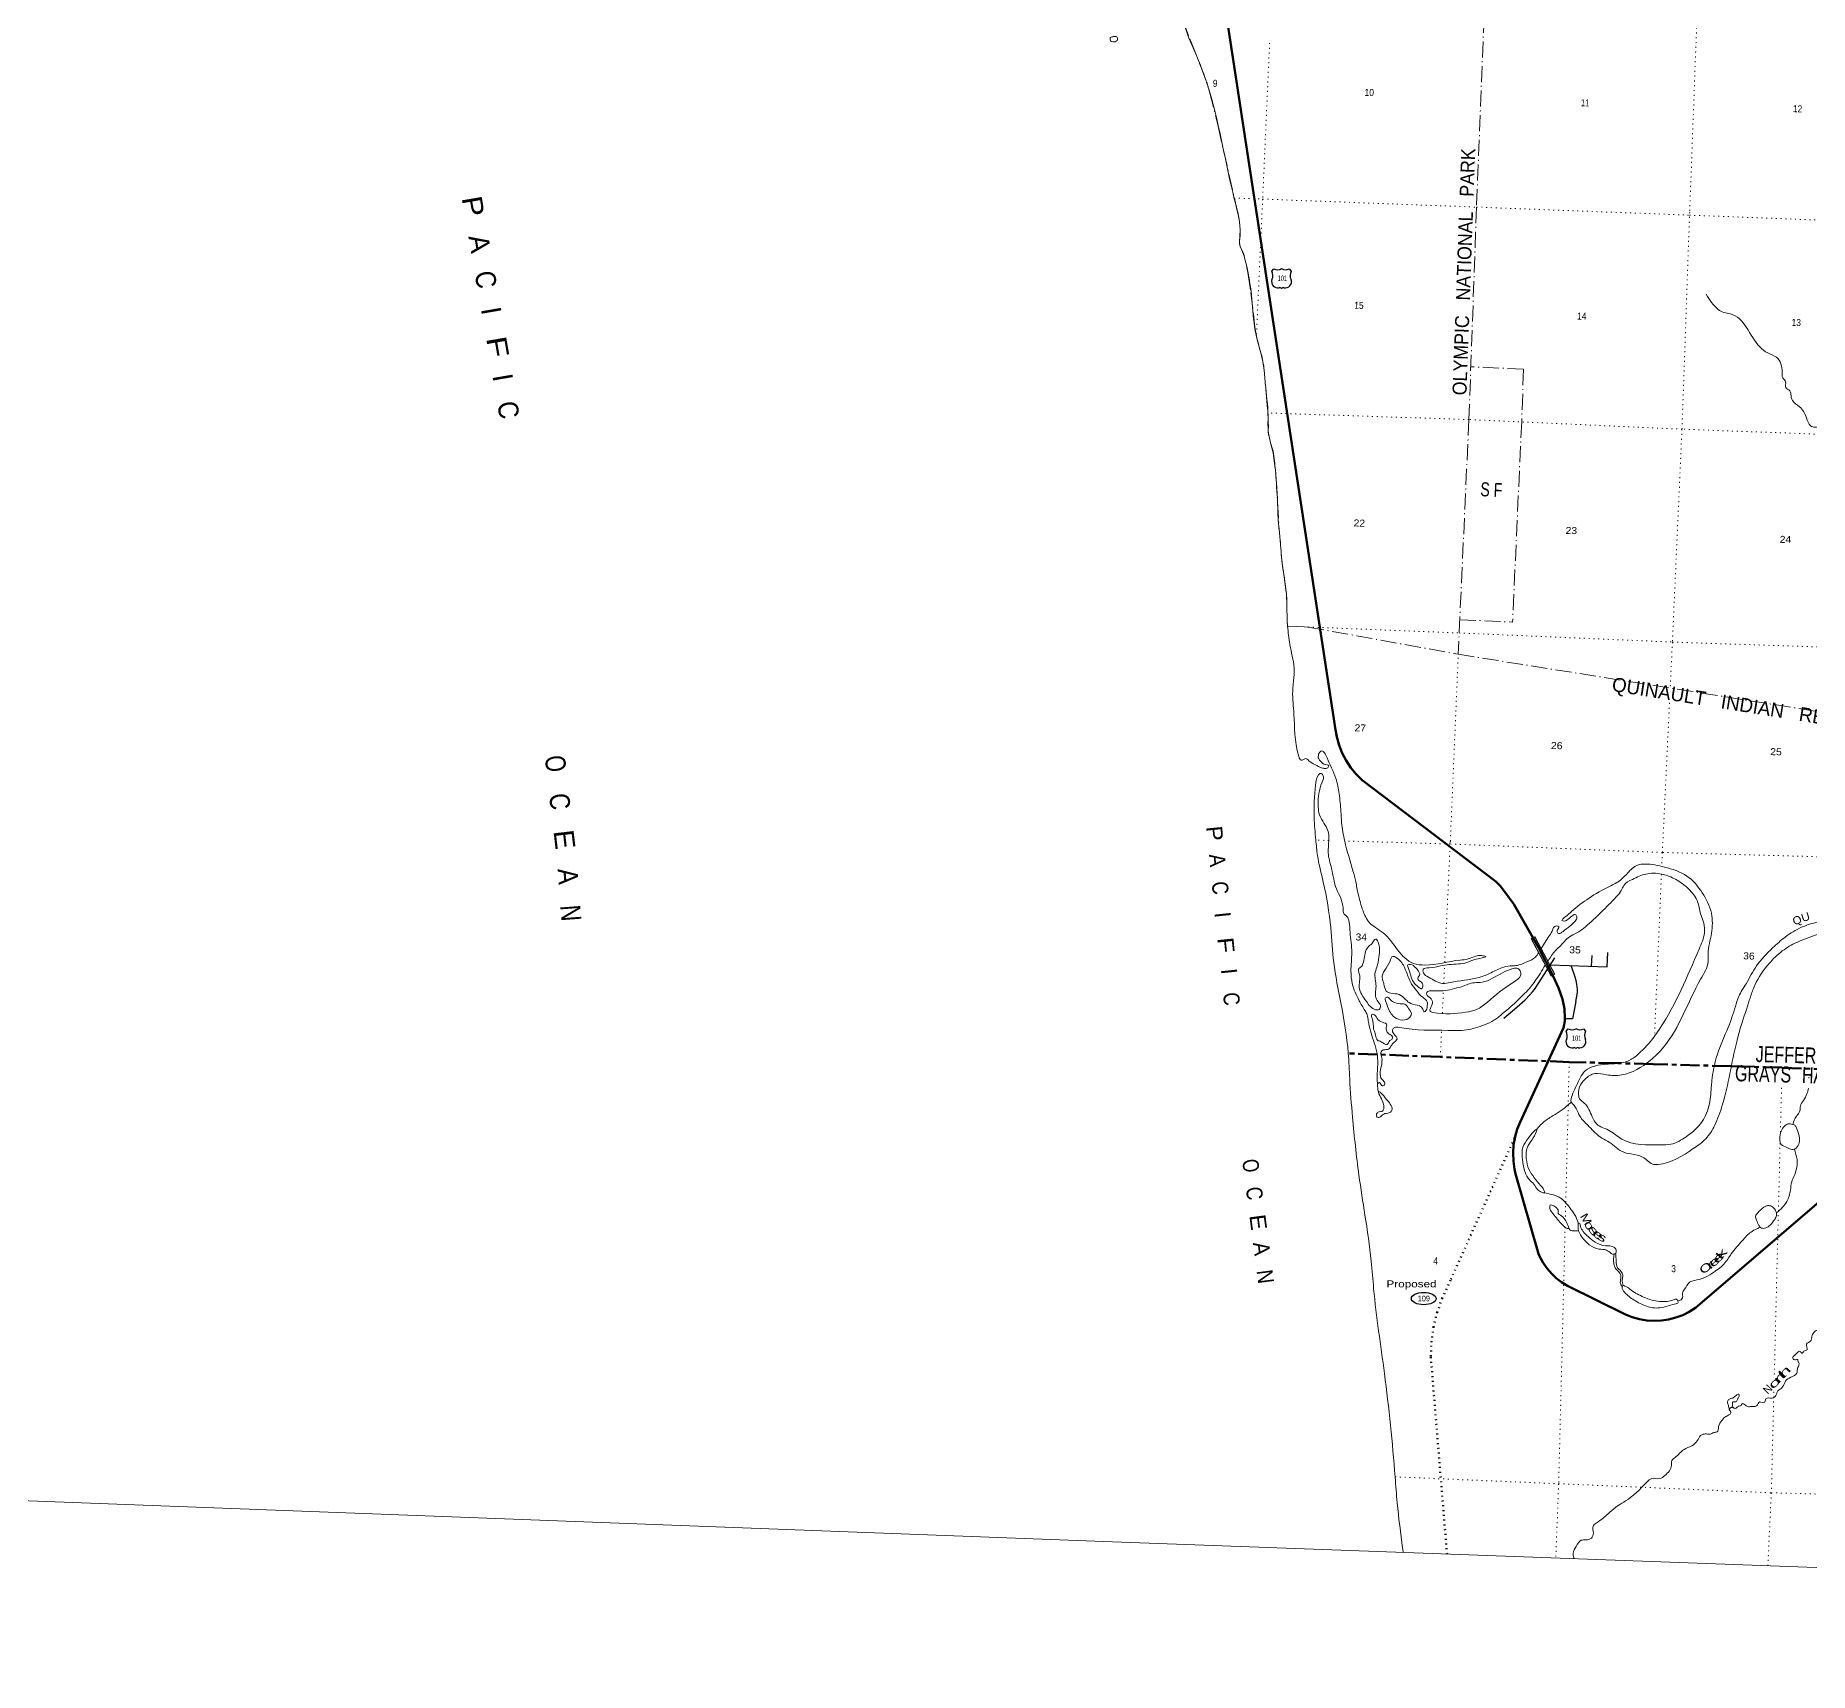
# Model space of a CAD drawing. Header units: feet. Extents: x -932108 to -739700, y 12311 to 202656.
# Drawn here: x -865854 to -821515, y 12311 to 53228 of the extents above; entities that cross this region are included whole.
import ezdxf
from ezdxf.enums import TextEntityAlignment as Align

# ---------------------------------------------------------------- set-up
doc = ezdxf.new("R2010")
doc.units = ezdxf.units.FT
doc.header["$LTSCALE"] = 80
for name, pattern in [('DOT_DASHED', [7.7, 5, -1.2, 0.3, -1.2]), ('DOTTED', [1.5, 0.3, -1.2]), ('LONG_DASH_SHORT_DASH', [9.9, 6, -1.2, 1.5, -1.2])]:
    doc.linetypes.add(name, pattern=pattern)
for name, color, linetype, lineweight in [('11', 7, 'LONG_DASH_SHORT_DASH', 60), ('16', 7, 'Continuous', 25), ('20', 7, 'Continuous', 70), ('29', 7, 'Continuous', 25), ('39', 7, 'Continuous', 13), ('4', 7, 'Continuous', 13), ('44', 7, 'DOT_DASHED', 13), ('51', 7, 'DOTTED', 70), ('52', 7, 'Continuous', 25), ('57', 7, 'Continuous', 13), ('7', 7, 'DOTTED', 13)]:
    doc.layers.add(name, color=color, linetype=linetype, lineweight=lineweight)
doc.layers.add('12', color=7, linetype='Continuous')
doc.layers.add('41', color=7, linetype='Continuous')

msp = doc.modelspace()

# ---------------------------------------------------------------- linework, layer by layer
at = {"layer": '11'}
msp.add_line((-832313.98, 27757.55), (-833043.99, 27785.23), dxfattribs=at)
for points in [[(-826308.96, 27540.71), (-827520, 27568.95), (-830742, 27697.95), (-832216, 27753.84)], [(-823469.86, 27464.79), (-825419, 27519.95), (-826308.96, 27540.73)], [(-817610, 27139.95), (-820133, 27354.95), (-822203, 27428.95), (-823469.86, 27464.8)]]:
    msp.add_lwpolyline(points, dxfattribs=at)
at = {"layer": '16'}
for p, q in [((-834954.34, 47336.25), (-834903.03, 47395.01)), ((-834711.27, 47400.98), (-834711.55, 47400.78)), ((-834519.18, 47395.1), (-834467.79, 47336.25)), ((-827597.63, 28339.13), (-827546.32, 28397.89)), ((-827354.56, 28403.86), (-827354.84, 28403.66)), ((-827162.47, 28397.98), (-827111.08, 28339.13))]:
    msp.add_line(p, q, dxfattribs=at)
for centre, radius, start, end in [((-834808.12, 47070.72), 151.42, 159.09177, 283.81923), ((-835147.32, 47225.62), 222.05, 332.97043, 29.75871), ((-834811.95, 47552.67), 182.07, 239.97227, 303.45418), ((-834610.17, 47552.17), 181.52, 236.33975, 300.08743), ((-834610.18, 47552.67), 182.07, 236.54582, 236.59441), ((-834614.01, 47070.72), 151.42, 256.18077, 20.90823), ((-834274.82, 47225.62), 222.05, 150.24129, 207.02957), ((-827455.24, 28555.55), 182.07, 239.97227, 303.45418), ((-827253.46, 28555.05), 181.52, 236.33975, 300.08743), ((-827253.47, 28555.55), 182.07, 236.54582, 236.59441), ((-827451.42, 28073.6), 151.42, 159.09177, 283.81923), ((-827790.61, 28228.5), 222.05, 332.97043, 29.75871), ((-827257.3, 28073.6), 151.42, 256.18077, 20.90823), ((-826918.11, 28228.5), 222.05, 150.24129, 207.02957)]:
    msp.add_arc(centre, radius, start, end, dxfattribs=at)
for centre, major_axis, start_param, end_param in [((-834752.79, 46871.9), (-19.56, 51.67), 4.95877769, 6.28318531), ((-834669.34, 46871.9), (19.56, 51.67), 0, 1.32637542), ((-827396.08, 27874.78), (-19.56, 51.67), 4.95877769, 6.28318531), ((-827312.63, 27874.78), (19.56, 51.67), 0, 1.32637542)]:
    msp.add_ellipse(centre, major_axis=major_axis, ratio=0.929097, start_param=start_param, end_param=end_param, dxfattribs=at)
at = {"layer": '20'}
for points in [[(-828871.41, 25709.05), (-828818.06, 25894.04), (-828748.76, 26066.92), (-827666.66, 28428.56), (-827655.28, 28462.71), (-827645.33, 28497.33), (-827636.8, 28548.56), (-827630.16, 28610.22), (-827628.05, 28667.4), (-827641.73, 28902.46), (-827685.29, 29142.97), (-827784.91, 29426.89), (-827926.6, 29736.18), (-828291.39, 30433.46), (-828907.58, 31516), (-829113.79, 31801.65), (-829250.2, 31974.15), (-829356.92, 32080.26), (-832691.67, 34613.75), (-832843.46, 34762.54), (-832978.86, 34926.38), (-833096.4, 35103.48), (-833194.78, 35291.89), (-833272.93, 35489.55), (-833329.99, 35694.3), (-833361.53, 35872.95), (-836187.42, 54376.34)], [(-828871.41, 25709.05), (-828874.23, 25699.25), (-828909.73, 25499.66), (-828924.18, 25297.44), (-828917.4, 25094.83), (-828889.49, 24894.03), (-828862, 24778.95), (-828286.22, 22779.19), (-828251.79, 22701.38), (-828171.5, 22552.76), (-828076.12, 22413.35), (-827966.68, 22284.67), (-827844.4, 22168.13), (-827710.6, 22065.02), (-827566.76, 21976.45), (-826115.39, 21256.17), (-825944.07, 21189.01), (-825766.66, 21140.12), (-825585.11, 21110.04), (-825401.42, 21099.1), (-825217.59, 21107.42), (-825035.63, 21134.92), (-824857.55, 21181.28), (-824685.29, 21246), (-824520.73, 21328.38), (-824365.69, 21427.5), (-824305, 21472.95), (-816498.28, 28166.28)]]:
    msp.add_lwpolyline(points, dxfattribs=at)
at = {"layer": '29'}
msp.add_line((-826958, 30236.53), (-826974, 29962.53), dxfattribs=at)
for points in [[(-829151, 28667.95), (-828829.81, 28941.85), (-828625.04, 29127.79), (-828507.48, 29253.01), (-828440.17, 29326.06), (-828389.93, 29385.82), (-828279.96, 29548.98), (-827883.56, 30174.65)], [(-827992.95, 30001.99), (-826568.91, 29946.51), (-826551.91, 30305.51)], [(-827359.49, 29081.24), (-827325.36, 29255.79), (-827316.84, 29319.35), (-827317.78, 29384.81), (-827332.95, 29517.62), (-827344.33, 29608.69), (-827371.12, 29694.88), (-827475.73, 29981.84)], [(-827359.49, 29081.24), (-827442.92, 28652.44), (-827628.6, 28652.44)]]:
    msp.add_lwpolyline(points, dxfattribs=at)
at = {"layer": '39'}
for p, q in [((-828220.09, 30407.62), (-828037.18, 30703.06)), ((-821531.93, 27169.79), (-821532, 27187.95))]:
    msp.add_line(p, q, dxfattribs=at)
msp.add_arc((-831707.72, 29533.39), 508.44, 250.55322, 270.30698, dxfattribs=at)
for points in [[(-836514.94, 55512.63), (-836515.19, 55497.97), (-836684, 55374.95), (-836733, 55263.95), (-836658, 55097.95), (-836523, 54966.95), (-836469, 54811.95), (-836422, 54564.95), (-836380, 54413.95), (-836447, 54312.95), (-836632, 54320.95), (-836838, 54423.95), (-836951, 54569.95), (-837062, 54738.95), (-837235, 54822.95), (-837381, 54838.95), (-837425, 54795.95), (-837396, 54679.95), (-837344, 54544.95), (-837222, 53831.95), (-837160, 53553.95), (-836862, 52782.95), (-836671, 52304.95), (-836503, 51799.95), (-835891, 49148.95), (-835750, 48465.95), (-835754, 48142.95), (-835758, 48001.95), (-835703, 47872.95), (-835635, 47673.95), (-835452, 46630.95), (-835368, 45851.95), (-835157, 44960.95), (-835117, 44529.95), (-835048, 43730.95), (-835034, 43256.95), (-834924, 42833.95), (-834865, 42361.95), (-834835, 42038.95), (-834784, 41013.95), (-834745, 40627.95), (-834696, 40047.95), (-834590, 39281.95), (-834577, 39039.95), (-834565, 38488.95), (-834563.3, 38465.01)], [(-838990, 53179.95), (-838908, 53201.95), (-838828, 53192.95), (-838823, 53101.95), (-838930, 53069.95), (-838989, 53093.95), (-838990, 53179.95)], [(-819379, 31894.95), (-818683, 32227.95), (-818483, 32396.95), (-817831, 33099.95), (-817583, 33435.95), (-817539, 33642.95), (-817532, 33940.95), (-817462, 34222.95), (-817506, 34647.95), (-817493, 34885.95), (-817397, 35273.95), (-817477, 35758.95), (-817852, 36202.95), (-818226, 36417.95), (-818513, 36432.95), (-818786, 36532.95), (-818857, 36722.95), (-818802, 37069.95), (-818760, 37403.95), (-818859, 37620.95), (-819066, 37829.95), (-819194, 38138.95), (-819290, 38419.95), (-819447, 38535.95), (-819616, 38614.95), (-819725, 38738.95), (-819872, 38868.95), (-820092, 38999.95), (-820117, 39173.95), (-820075, 39307.95), (-820141, 39513.95), (-820104, 39685.95), (-819999, 39830.95), (-820004, 39941.95), (-820126, 39964.95), (-820206, 40122.95), (-820267, 40281.95), (-820257, 40430.95), (-820251, 40686.95), (-820491, 40893.95), (-820686, 41167.95), (-820845, 41440.95), (-820932, 41636.95), (-820850, 41874.95), (-820802, 42223.95), (-820910, 42378.95), (-820947, 42542.95), (-821037, 42837.95), (-821145, 43199.95), (-821258, 43449.95), (-821372, 43434.95), (-821487, 43468.95), (-821592, 43674.95), (-821765, 43946.95), (-821943, 44102.95), (-821983, 44263.95), (-822007, 44346.95), (-822111, 44426.95), (-822113, 44567.95), (-822182, 44666.95), (-822200, 44814.95), (-822340, 45183.95), (-822560, 45292.95), (-822759, 45445.95), (-823491, 46268.95), (-823659, 46303.95), (-823796, 46379.95), (-824101, 46758.95)], [(-834563.3, 38465.01), (-834534, 38235.95), (-834459, 37789.95), (-834403, 37494.95), (-834404, 37176.95), (-834432, 36836.95), (-834401, 36266.95), (-834277, 35203.95), (-834222, 35113.95), (-834161, 35129.95), (-834104, 35152.95), (-834031, 35101.95), (-833879, 35004.95), (-833686, 34916.95), (-833598, 34909.95), (-833557, 34926.95), (-833535, 34982.95), (-833569, 34993.95), (-833716, 35062.95), (-833795, 35175.95)], [(-833795, 35175.95), (-833772, 35289.95), (-833710, 35344.95), (-833639, 35300.95), (-833574, 35173.95), (-833354, 34658.95), (-833272, 34274.95), (-833227, 33833.95), (-833209, 33554.95), (-833132, 33088.95), (-832925, 32346.95), (-832858, 32080.95), (-832793, 31765.95), (-832674, 31350.95), (-832512, 31051.95), (-832365, 30934.95), (-832173, 30799.95), (-831411, 30034.95), (-831127, 29992.95), (-830248, 30117.95), (-830046, 30146.95), (-829895, 30202.95), (-829752, 30232.95), (-829665, 30223.95), (-829608, 30207.95), (-829693, 30173.95), (-829883, 30131.95), (-830081, 30056.95), (-830291, 30020.95), (-830739, 29974.95), (-831024, 29924.95), (-831168, 29888.95), (-831163, 29795.95), (-831041, 29691.95), (-830859, 29590.95), (-830690, 29533.95), (-830490, 29559.95), (-829810, 29673.95), (-829511, 29783.95), (-829211, 29923.95), (-828995, 29971.95), (-828852, 29979.95), (-828565, 30078.95), (-828367, 30187.95), (-828285.99, 30302.21)], [(-823095, 29524.95), (-822840, 29971.95), (-822439, 30419.95), (-822123, 30692.95), (-821715, 30936.95), (-821305, 31071.95), (-820708, 31235.95), (-820274, 31426.95), (-819738, 31743.95), (-819510, 31886.95), (-819417, 31912.95), (-819352, 31875.95), (-819252, 31780.95), (-819041, 31749.95), (-818747, 31829.95), (-818463, 31986.95), (-818333, 32104.95), (-818115, 32176.95), (-817764, 32301.95), (-817307, 32588.95), (-817033, 32717.95), (-816223, 32962.95), (-815973, 32987.95), (-815718, 32912.95), (-815343, 32843.95), (-814687, 32848.95), (-814400, 32971.95), (-814165, 33172.95), (-814009, 33474.95), (-813777, 34187.95), (-813798, 34780.95), (-813894, 35132.95), (-814144, 35311.95), (-814374, 35356.95), (-814654, 35346.95)], [(-831670.57, 15311.95), (-831685.02, 15418.8), (-831820, 16552.95), (-831872, 17195.95), (-832139, 19785.95), (-832409, 21906.95), (-832469, 22588.95), (-832627, 23744.95), (-832776, 24741.95), (-832937, 26190.95), (-833007, 27148.95), (-833043, 27789.95), (-833229, 29045.95), (-833406, 30060.95), (-833482, 30924.95), (-833667, 32061.95), (-833813, 32733.95), (-833854, 33119.95), (-833896, 33675.95), (-833864, 34485.95), (-833796, 34731.95), (-833740, 34782.95), (-833675, 34740.95), (-833699, 34561.95), (-833795, 34003.95), (-833775, 33799.95), (-833681, 33586.95), (-833575, 33410.95), (-833532, 33251.95), (-833528, 33104.95), (-833545, 32800.95), (-833462, 32406.95), (-833336, 31894.95), (-833231, 31661.95), (-833173, 31417.95), (-833146, 31267.95), (-833081, 31209.95), (-833023, 31068.95), (-832998, 30809.95), (-832956, 30309.95), (-832976, 29838.95), (-832943, 29533.95), (-832771, 29102.95), (-832623, 28851.95), (-832570, 28749.95), (-832542, 28597.95), (-832414, 28111.95), (-832335, 27845.95), (-832306, 27596.95), (-832317, 27273.95), (-832316, 27037.95)], [(-828037.18, 30703.06), (-827951, 30841.95), (-827845, 30973.95), (-827781, 30946.95), (-827826, 30845.95), (-827786, 30783.95), (-827674, 30834.95), (-827374, 31090.95), (-827333, 31192.95), (-827374, 31253.95), (-827453, 31217.95), (-827573, 31120.95), (-827640, 31092.95), (-827702, 31110.95), (-827643, 31178.95), (-827453, 31342.95), (-826518, 31958.95), (-826233, 32121.95), (-826059, 32294.95), (-825814, 32488.95), (-825620, 32517.95), (-825142, 32442.95), (-824579, 32218.95), (-824195, 31799.95), (-823968, 31287.95), (-823965, 30788.95), (-824048, 30274.95), (-824048, 30081.95), (-824236, 29638.95), (-825163, 27939.95), (-825495, 27610.95), (-826212, 27247.95), (-826588, 27250.95), (-826877, 27279.95), (-827124, 27143.95), (-827284, 26710.95), (-827248, 26630.95), (-827144, 26543.95), (-826947, 26198.95), (-826833, 26019.95), (-826542, 25869.95), (-826203, 25642.95), (-825237, 25498.95), (-824979, 25513.95), (-824602, 25700.95), (-824200, 26079.95), (-824016, 26522.95), (-823966, 26992.95), (-823816, 27764.95), (-823551, 28428.95), (-823367, 28955.95), (-823283, 29211.95), (-823095, 29524.95)], [(-827731.08, 30482.42), (-827474, 30726.95), (-827282, 30825.95), (-827117, 30951.95), (-826344, 31699.95), (-826219, 31859.95), (-826155, 31980.95), (-825943, 32135.95), (-825605, 32268.95), (-825217, 32267.95), (-824906, 32159.95), (-824583, 31938.95), (-824327, 31610.95), (-824263, 31386.95), (-824227, 31232.95), (-824159, 31040.95), (-824142, 30795.95), (-824275, 30386.95), (-825254, 28407.95), (-825493, 28080.95), (-825763, 27797.95), (-825983, 27628.95), (-826233, 27545.95), (-826657, 27509.95), (-826950, 27445.95), (-827156, 27313.95), (-827270, 27123.95), (-827448, 26733.95), (-827469, 26568.95), (-827417, 26504.95), (-827345, 26405.95), (-827254, 26213.95), (-827058, 25991.95), (-826748, 25696.95), (-826568, 25590.95), (-826385, 25469.95), (-826216, 25337.95), (-825974, 25272.95), (-825689, 25193.95), (-825573, 25111.95), (-825440, 25020.95), (-825300, 25010.95), (-824419, 25404.95), (-824110, 25649.95), (-823885, 25989.95), (-823695, 26490.95), (-823335, 28075.95), (-823224, 28479.95), (-823012, 29128.95), (-822917, 29410.95), (-822570, 29977.95), (-822236, 30314.95), (-821882, 30538.95), (-821346, 30748.95), (-820554, 31001.95), (-820372, 31056.95), (-820254, 31163.95), (-820102, 31276.95), (-819818, 31417.95), (-819747, 31506.95), (-819683, 31568.95), (-819576, 31571.95), (-819078, 31530.95), (-818682, 31517.95), (-818434, 31526.95), (-818315, 31421.95), (-818074, 31204.95), (-817813, 31035.95), (-817581, 30992.95), (-817085, 30966.95)], [(-832286, 30532.95), (-832312, 30597.95), (-832345, 30641.95), (-832378, 30631.95), (-832441, 30544.95), (-832509, 30480.95), (-832595, 30369.95), (-832677, 30021.95), (-832734, 29938.95), (-832777, 29909.95), (-832767, 29775.95), (-832767, 29431.95), (-832590, 29080.95), (-832361, 28876.95), (-832272, 28881.95), (-832235, 28971.95), (-832320, 29105.95), (-832364, 29259.95), (-832351, 29424.95), (-832360, 29588.95), (-832377, 29772.95), (-832328, 29940.95), (-832278, 30187.95), (-832261, 30414.95), (-832286, 30532.95)], [(-831589, 29812.95), (-831649, 29954.95), (-831844, 30180.95), (-831929, 30209.95), (-831999, 30092.95), (-832197, 29670.95), (-832155, 29526.95), (-832092, 29344.95), (-831977, 29286.95), (-831772, 29258.95), (-831613, 29132.95), (-831483, 29034.95), (-831266, 28971.95), (-831179, 28888.95), (-831143, 28822.95), (-831094, 28861.95), (-831068, 28989.95), (-831069, 29072.95), (-831183, 29186.95), (-831341, 29358.95), (-831459, 29519.95), (-831589, 29812.95)], [(-828056.3, 30094.07), (-828051, 30101.95), (-827863, 30356.95), (-827731.08, 30482.42)], [(-832315, 27028.95), (-832266, 27054.95), (-832193, 26977.95), (-832134, 27002.95), (-832154, 27083.95), (-832226, 27176.95), (-832245, 27271.95), (-832205, 27677.95), (-832226, 27799.95), (-832206, 27851.95), (-832129, 27877.95), (-832038, 27890.95), (-831958, 27993.95), (-831894, 28062.95), (-831825, 28142.95), (-831906, 28276.95), (-831939, 28376.95), (-831893, 28429.95), (-831756, 28431.95), (-830551, 28361.95), (-830092, 28370.95), (-829638, 28500.95), (-829401, 28612.95), (-829185, 28779.95), (-828627, 29287.95), (-828368, 29598.95), (-828122.84, 29990.7)], [(-831483, 29732.95), (-831540, 29905.95), (-831553, 29996.95), (-831490, 30010.95), (-831356, 29920.95), (-831271, 29810.95), (-831259, 29733.95), (-831295, 29690.95), (-831306, 29638.95), (-831234, 29581.95), (-831178, 29477.95), (-831209, 29401.95), (-831278, 29435.95), (-831415, 29572.95), (-831483, 29732.95)], [(-830211, 29452.95), (-830679, 29351.95), (-830963, 29349.95), (-831058, 29330.95), (-831086, 29276.95), (-831031, 29200.95), (-830940, 29082.95), (-830951, 28994.95), (-830988, 28912.95), (-831000, 28840.95), (-830928, 28810.95), (-830109, 28814.95), (-829840, 28881.95), (-829567, 29068.95), (-828922, 29560.95), (-828734, 29740.95), (-828745, 29849.95), (-828829, 29914.95), (-828955, 29896.95), (-829187, 29802.95), (-829697, 29564.95), (-829886, 29552.95), (-830211, 29452.95)], [(-831877, 29053.95), (-831989, 29123.95), (-832078, 29192.95), (-832109, 29173.95), (-832103, 29082.95), (-832010, 28840.95), (-831917, 28718.95), (-831743, 28624.95), (-831530, 28664.95), (-831465, 28771.95), (-831535, 28908.95), (-831631, 29012.95), (-831705, 29024.95)], [(-832409, 28389.95), (-832453, 28679.95), (-832457, 28754.95), (-832417, 28761.95), (-832321, 28655.95), (-832189, 28566.95), (-832078, 28493.95), (-832094, 28441.95), (-832079, 28337.95), (-832023, 28269.95), (-831940, 28200.95), (-831944, 28148.95), (-832003, 28103.95), (-832073, 28008.95), (-832221, 28077.95), (-832313, 28114.95), (-832361, 28243.95), (-832409, 28389.95)], [(-832316, 27037.95), (-832306, 26928.95), (-832291, 26819.95), (-832215, 26647.95), (-832154, 26470.95), (-832190, 26342.95), (-832295, 26318.95), (-832339, 26255.95), (-832317, 26188.95), (-832277, 26181.95), (-832187, 26251.95), (-832057, 26293.95), (-831969, 26333.95), (-831950, 26411.95), (-832015, 26550.95), (-832155, 26720.95), (-832233, 26803.95), (-832296, 26843.95)], [(-821933, 26011.95), (-821842, 26214.95), (-821756, 26346.95), (-821744, 26473.95), (-821669, 26608.95), (-821580, 26771.95), (-821536.37, 26917.97)], [(-827473, 26568.95), (-827585, 26463.95), (-827971, 26198.95), (-828207, 26027.95), (-828325, 25895.95)], [(-828326, 25900.95), (-828408, 25833.95), (-828548, 25660.95), (-828677, 25440.95), (-828687, 25127.95), (-828625, 24815.95), (-828516, 24628.95), (-828407, 24520.95), (-828316, 24382.95), (-828213, 24319.95), (-828141, 24305.95), (-828152, 24369.95), (-828239, 24485.95), (-828394, 24677.95), (-828529, 24891.95), (-828593, 25151.95), (-828565, 25439.95), (-828457, 25617.95), (-828340, 25839.95), (-828322, 25895.95)], [(-821933, 26011.95), (-822053, 26020.95), (-822143, 25968.95), (-822223, 25844.95), (-822261, 25643.95), (-822223, 25505.95), (-822078, 25436.95), (-821953, 25382.95), (-821849, 25419.95), (-821773, 25552.95), (-821772, 25713.95), (-821833, 25903.95), (-821871, 25977.95), (-821933, 26011.95)], [(-822338, 23800.95), (-822189, 23938.95), (-822086, 24079.95), (-821991, 24368.95), (-821961, 24571.95), (-821885, 24759.95), (-821826, 25134.95), (-821894, 25386.95)], [(-828150, 24301.95), (-827952, 24257.95), (-827723, 24159.95), (-827499, 23913.95), (-827385, 23762.95), (-827297, 23546.95)], [(-827524, 23399.95), (-827561, 23505.95), (-827626, 23626.95), (-827740, 23740.95), (-827795, 23784.95), (-827793, 23835.95), (-827821, 23910.95), (-827906, 23973.95), (-827994, 23990.95), (-828007, 23952.95), (-827927, 23782.95), (-827692, 23497.95), (-827572, 23411.95), (-827524, 23399.95)], [(-822338, 23800.95), (-822412, 23927.95), (-822513, 23978.95), (-822594, 23973.95), (-822657, 23940.95), (-822808, 23801.95), (-822863, 23714.95), (-822840, 23619.95), (-822780, 23482.95), (-822719, 23420.95), (-822610, 23422.95), (-822498, 23492.95), (-822385, 23634.95), (-822338, 23731.95), (-822342, 23804.95)], [(-827297, 23546.95), (-827297, 23402.95), (-827212, 23208.95), (-827019, 23003.95), (-826777, 22893.95), (-826592, 22867.95), (-826470, 22787.95), (-826400, 22767.95), (-826359, 22792.95), (-826351, 22866.95), (-826403, 22945.95), (-826471, 22969.95), (-826617, 22973.95), (-826872, 23069.95), (-827051, 23204.95), (-827172, 23336.95), (-827239, 23465.95), (-827273, 23543.95), (-827297, 23546.95)], [(-827524, 23399.95), (-827477, 23361.95), (-827417, 23351.95), (-827335, 23349.95), (-827285.99, 23343.05)], [(-824805, 21600.95), (-824703, 21646.95), (-824685, 21714.95), (-824690, 21797.95), (-824639, 21888.95), (-824513, 22064.95), (-824387, 22111.95), (-824172, 22165.95), (-823958, 22284.95), (-823655, 22519.95), (-823470, 22774.95), (-823193, 23107.95), (-822975, 23320.95), (-822830, 23401.95), (-822750, 23445.95)], [(-826398, 22765.95), (-826407, 22531.95), (-826355, 22399.95), (-826261, 22297.95), (-826229, 22211.95), (-826243, 22101.95), (-826235, 22008.95), (-826196, 21959.95)], [(-826364, 22785.95), (-826345, 22594.95), (-826315, 22428.95), (-826229, 22344.95), (-826182, 22238.95), (-826194, 22124.95), (-826192, 22053.95), (-826171, 21984.95)], [(-824803, 21593.95), (-824840, 21642.95), (-824911, 21626.95), (-825028, 21593.95), (-825408, 21608.95), (-825699, 21710.95), (-825863, 21795.95), (-826003, 21892.95), (-826128, 21970.95), (-826184, 21976.95), (-826197, 21942.95), (-826140, 21815.95), (-825899, 21619.95), (-825589, 21466.95), (-825260, 21424.95), (-825062, 21469.95), (-824888, 21518.95), (-824800, 21558.95), (-824805, 21589.95)], [(-823425, 18930.95), (-823351, 18914.95), (-823295, 18966.95), (-823226, 18983.95), (-823198, 19026.95), (-823117, 18994.95), (-823038, 18953.95), (-822937, 18962.95), (-822836, 18977.95), (-822758, 19072.95), (-822644, 19056.95), (-822603, 19154.95), (-822450, 19168.95), (-822342, 19265.95), (-822316, 19335.95), (-822252, 19390.95), (-822188, 19448.95), (-822117, 19592.95), (-821984, 19689.95), (-821834, 19789.95), (-821819, 19895.95), (-821784, 19979.95), (-821782, 20050.95), (-821801, 20079.95), (-821806, 20135.95), (-821886, 20123.95), (-821931, 20195.95), (-821873, 20248.95), (-821804, 20317.95), (-821759, 20340.95), (-821704, 20289.95), (-821653, 20340.95), (-821575, 20378.95), (-821587, 20520.95), (-821490, 20592.95), (-821454, 20720.95), (-821376, 20839.95), (-821263.77, 20894.16)], [(-823520, 18886.95), (-823544, 18984.95), (-823565, 19073.95), (-823523, 19145.95), (-823434, 19171.95), (-823348, 19237.95), (-823282, 19265.95), (-823274, 19214.95), (-823310, 19155.95), (-823340, 19085.95), (-823380, 19074.95), (-823424, 19078.95), (-823439, 19058.95), (-823436, 19015.95), (-823436, 18967.95), (-823427, 18928.95), (-823453, 18941.95), (-823477, 18934.95), (-823504, 18912.95), (-823520, 18886.95)], [(-827391.27, 15154.5), (-827404.35, 15180.89), (-827419, 15285.95), (-827347, 15463.95), (-827220, 15614.95), (-827103, 15623.95), (-826965, 15669.95), (-826917, 15797.95), (-826932, 15906.95), (-826895, 16006.95), (-826796, 16080.95), (-826505, 16319.95), (-826299, 16483.95), (-826113, 16598.95), (-825584, 17065.95), (-825452, 17160.95), (-825255, 17158.95), (-825132, 17233.95), (-825016, 17353.95), (-824968, 17485.95), (-824954, 17607.95), (-824877, 17688.95), (-824762, 17789.95), (-824650, 17887.95), (-824459, 17974.95), (-824320, 18105.95), (-824236, 18230.95), (-824172, 18264.95), (-824066, 18269.95), (-823999, 18265.95), (-823908, 18309.95), (-823827, 18322.95), (-823788, 18461.95), (-823708, 18605.95), (-823633, 18690.95), (-823528, 18749.95), (-823485, 18797.95), (-823520, 18886.95)]]:
    msp.add_spline(points, degree=3, dxfattribs=at)
at = {"layer": '4'}
msp.add_lwpolyline([(-924530.42, 202655.58), (-893729.37, 201405.05), (-862926.63, 200196.88), (-832122.26, 199031.09), (-801316.3, 197907.67), (-770508.84, 196826.62), (-739699.92, 195787.95), (-745759.19, 12310.89), (-776820.49, 13358.06), (-807880.32, 14447.96), (-838938.61, 15580.59), (-869995.32, 16755.93)], dxfattribs=at)
at = {"layer": '44'}
for p, q in [((-828661.84, 44887.47), (-829980.55, 44947.16)), ((-830255.98, 38623.61), (-828937.17, 38567.43)), ((-834050.23, 38443.13), (-830295.24, 37761.87))]:
    msp.add_line(p, q, dxfattribs=at)
for points in [[(-834583, 61312.95), (-834637, 59819.95), (-834746, 59826.95), (-834834, 57101.95), (-833501, 57070.95), (-833551, 55700.95), (-829578, 55541.95), (-829837, 48937.95)], [(-837176.33, 53606.38), (-836987.96, 53099.72), (-836735.91, 52468.37), (-836580.83, 52059.14), (-836508.79, 51821.95), (-836297.22, 50962.63), (-835833.84, 48914.57), (-835786.63, 48712.8), (-835762.4, 48576.82), (-835750.87, 48476.82), (-835746.89, 48369.13), (-835757.52, 48066.12), (-835756.26, 47987.9), (-835745.11, 47955.03), (-835700.17, 47865.21), (-835646.48, 47714.82), (-835589.67, 47478.5), (-835546.57, 47256.86), (-835475.05, 46797.03), (-835413.41, 46268.01), (-835379.48, 45935.47), (-835323.93, 45618.76), (-835207.35, 45229.95), (-835147.74, 44866.24), (-835095.98, 44290.04), (-835054.87, 43811.92), (-835036.42, 43284.65), (-834982.65, 43049.17), (-834918.23, 42792.92), (-834847.72, 42186.81), (-834773.86, 40907.41), (-834700.39, 40096.1), (-834647.95, 39700.1), (-834588.31, 39261.22), (-834575.45, 38981.75), (-834571, 38609.7), (-834563, 38463.95)], [(-829837, 48937.95), (-830028, 43627.95), (-830295.24, 37761.87)], [(-828661.84, 44887.47), (-828709.08, 43574.19), (-828937.17, 38567.43)], [(-834050.23, 38443.13), (-834147, 38446.95), (-834563, 38463.95)], [(-830295.24, 37761.87), (-818153.5, 35828.05), (-813319.05, 34285.19)]]:
    msp.add_lwpolyline(points, dxfattribs=at)
at = {"layer": '51'}
msp.add_lwpolyline([(-830575.3, 15271.4), (-830976.95, 20165.95), (-830978.48, 20206.49), (-830978.17, 20215.95), (-830966.49, 20568.13), (-830914.61, 20941.94), (-830823.95, 21308.27), (-830695.49, 21663.12), (-830649.69, 21766.95), (-830477, 22138.95), (-828882.24, 25684.95), (-828871.41, 25709.05)], dxfattribs=at)
at = {"layer": '52'}
msp.add_ellipse((-831157.61, 21657.61), major_axis=(-309.24, 1), ratio=0.500121, dxfattribs=at)
at = {"layer": '57'}
for p, q in [((-828470.88, 30652.53), (-827973.26, 29712.77)), ((-828460.07, 30649.2), (-828381.37, 30690.88)), ((-827880.43, 29761.93), (-827973.26, 29712.77))]:
    msp.add_line(p, q, dxfattribs=at)
for points in [[(-828470.88, 30652.53), (-828402.67, 30688.65), (-828378.04, 30701.69)], [(-828381.37, 30690.88), (-828371.98, 30673.15), (-827891.24, 29765.26), (-827969.93, 29723.58), (-828460.07, 30649.2)], [(-828378.04, 30701.69), (-828364.91, 30676.89), (-827880.43, 29761.93)]]:
    msp.add_lwpolyline(points, dxfattribs=at)
at = {"layer": '7'}
for p, q in [((-833527.99, 33107.17), (-833853.69, 33116.54)), ((-825216.09, 32267.76), (-825389.49, 28210.26)), ((-830656.84, 29536.32), (-830635.95, 29987.31)), ((-830691.28, 28792.7), (-830665.31, 29353.57)), ((-830742, 27697.95), (-830710.9, 28369.38)), ((-827520, 27568.95), (-827618.98, 23617.55)), ((-822203, 27428.95), (-822203.13, 27423.63)), ((-822215.62, 26924.82), (-822244.33, 25778.1)), ((-822250.2, 25543.7), (-822395.55, 19737.22))]:
    msp.add_line(p, q, dxfattribs=at)
for points in [[(-824122, 59424.95), (-824311.03, 54143.14), (-824510.03, 48811.14), (-824703, 43386.95), (-824942, 38066.95), (-824998.29, 36887.53)], [(-835008.91, 53039.48), (-835183, 49138.95), (-835339.23, 45703.85)], [(-835894.38, 49164.14), (-835183, 49138.95), (-829837, 48937.95), (-824515, 48736.95), (-819234, 48535.95), (-818929.63, 48524.83)], [(-821150.18, 43257.08), (-824703, 43386.95), (-830028, 43627.95), (-835053.23, 43792.09)], [(-834044.94, 38443.43), (-830271, 38293.95), (-824942, 38066.95), (-819633, 37886.95), (-818264.06, 37840.84)], [(-830632.43, 30063.14), (-830492.03, 33094.14), (-830293.83, 37756.82)], [(-825014.66, 36544.64), (-825193, 32807.95), (-825207.93, 32458.76)], [(-817393.2, 32537.18), (-819880, 32661.95), (-825193, 32807.95), (-830497, 33019.95), (-833133.69, 33095.82)], [(-827623.38, 23441.79), (-827784, 17029.95), (-827855.32, 15171.51)], [(-822405.8, 19327.69), (-822469, 16802.95), (-822557.1, 14977.87)], [(-831872.52, 17201.35), (-827784, 17029.95), (-822469, 16802.95), (-817065, 16654.95), (-812020, 16472.95), (-807813.36, 16319.36)]]:
    msp.add_lwpolyline(points, dxfattribs=at)

# ---------------------------------------------------------------- texts
at = {"layer": '12', "width": 0.75}
for s, rotation, p in [('JEFFERSON', 358.379, (-822865, 27571.74)), ('GRAYS', 358.579, (-823382.74, 27090.51)), ('HARBOR', 357.953, (-821710.42, 27046.7))]:
    msp.add_text(s, height=400, rotation=rotation, dxfattribs=at).set_placement(p)
at = {"layer": '16', "width": 0.6}
for p in [(-834691.46, 47089.21), (-827334.77, 28092.09)]:
    msp.add_text('101', height=140, dxfattribs=at).set_placement(p, align=Align.CENTER)
at = {"layer": '41'}
for s, rotation, width, p in [('P', 279.811, 1.15, (-855203.92, 49168.94)), ('C', 279.811, 0.9, (-854880.56, 47299.06)), ('F', 279.811, 1.3, (-854592.51, 45664.5)), ('C', 279.811, 0.9, (-854317.04, 44040.35)), ('O', 276.641, 0.8, (-853126.21, 35205.93)), ('C', 276.641, 0.85, (-853020.13, 34256.76)), ('E', 276.641, 1.1, (-852908.04, 33345.6)), ('A', 274.335, 0.9, (-852807.53, 32393.39)), ('N', 274.335, 0.85, (-852738.2, 31478.69))]:
    msp.add_text(s, height=500, rotation=rotation, dxfattribs=dict(at, width=width)).set_placement(p)
for s, p in [('A', (-855036.87, 48202.97)), ('I', (-854724.25, 46395.16)), ('I', (-854435.78, 44727.01))]:
    msp.add_text(s, height=500, rotation=279.811, dxfattribs=at).set_placement(p)
for s, height, rotation, width, p in [('P', 400, 275.81, 1.05, (-836580.15, 33263.89)), ('A', 400, 275.81, 0.9, (-836512, 32594.12)), ('C', 400, 275.81, 0.85, (-836441.46, 31900.85)), ('Q', 200, 21.68, 1.05, (-821789.04, 31023.55)), ('U', 200, 17.827, 1.1, (-821584.39, 31099.84)), ('F', 400, 275.81, 1.2, (-836297.19, 30473.55)), ('C', 400, 275.81, 0.85, (-836159.29, 29127.77)), ('O', 400, 277.401, 0.8, (-835674.7, 24953.73)), ('C', 400, 277.401, 0.85, (-835584.94, 24262.68)), ('E', 400, 277.401, 1.1, (-835491.12, 23540.41)), ('M', 200, 300.034, 1.3, (-827188.07, 23592.05)), ('o', 200, 300.142, 1.5, (-827108.28, 23436.82)), ('s', 200, 309.255, 2.1, (-826985.2, 23292)), ('e', 200, 319.471, 1.85, (-826861.41, 23179.32)), ('s', 200, 330.394, 1.7, (-826748.37, 23106.2)), ('A', 400, 277.401, 0.95, (-835405.41, 22880.59)), ('e', 200, 41.548, 1.9, (-823828.26, 22510.99)), ('e', 200, 45.195, 2.05, (-823719.59, 22619.64)), ('k', 200, 51.155, 2, (-823636.09, 22713.06)), ('N', 400, 277.401, 0.9, (-835314.43, 22180.18)), ('C', 200, 37.535, 1.55, (-824060, 22340.39)), ('r', 200, 38.833, 2, (-823934.83, 22428.63)), ('o', 200, 43.278, 1.95, (-822328.42, 19476.3)), ('r', 200, 46.677, 2.2, (-822228.99, 19583.83)), ('h', 200, 46.74, 2.05, (-822064.54, 19762.15)), ('t', 200, 44.207, 2, (-822137.82, 19675.37))]:
    msp.add_text(s, height=height, rotation=rotation, dxfattribs=dict(at, width=width)).set_placement(p, align=Align.CENTER)
for s, height, rotation, p in [('I', 400, 275.81, (-836379.85, 31229.41)), ('I', 400, 275.81, (-836219.94, 29814.63)), ('N', 200, 45.828, (-822489.53, 19321.12))]:
    msp.add_text(s, height=height, rotation=rotation, dxfattribs=at).set_placement(p, align=Align.CENTER)
at = {"layer": '44'}
for s, rotation, width, p in [('OLYMPIC   NATIONAL   PARK', 87.94, 0.95, (-830090.43, 44228.17)), ('S F', 356.98, 0.75, (-829748.41, 41715.2))]:
    msp.add_text(s, height=350, rotation=rotation, dxfattribs=dict(at, width=width)).set_placement(p)
msp.add_text('QUINAULT   INDIAN   RESERVATION', height=350, rotation=350.95, dxfattribs=at).set_placement((-826471.33, 36847.46))
at = {"layer": '52', "width": 1.25}
msp.add_text('Proposed', height=175, dxfattribs=at).set_placement((-832087.49, 21936.78))
at = {"layer": '52', "width": 0.85}
msp.add_text('109', height=140, dxfattribs=at).set_placement((-831154.16, 21589.3), align=Align.CENTER)
at = {"layer": '7'}
for s, width, p in [('9', 0.9, (-836430.82, 51945.59)), ('10', 0.9, (-832637.65, 51720.25)), ('11', 0.65, (-827228.04, 51461.43)), ('12', 0.9, (-821932.35, 51312.43)), ('15', 0.9, (-832894.96, 46398.29)), ('14', 0.9, (-827326.49, 46128.15)), ('13', 0.9, (-821965, 45971.95)), ('22', 1.1, (-832911.28, 40957.98)), ('23', 1.1, (-827612.34, 40771.66)), ('24', 1.1, (-822262.24, 40547.97)), ('27', 1.1, (-832887.62, 35838.12)), ('26', 1.1, (-827978.11, 35396.11)), ('25', 1.1, (-822497.23, 35241.76)), ('34', 1.1, (-832863, 30609.95)), ('35', 1.1, (-827521.45, 30290.36)), ('36', 1.1, (-823174.96, 30137.28)), ('4', 0.9, (-830920, 22515.95)), ('3', 0.9, (-824973, 22318.95))]:
    msp.add_text(s, height=175, rotation=358.321, dxfattribs=dict(at, width=width)).set_placement(p)

doc.saveas('drawing.dxf')
